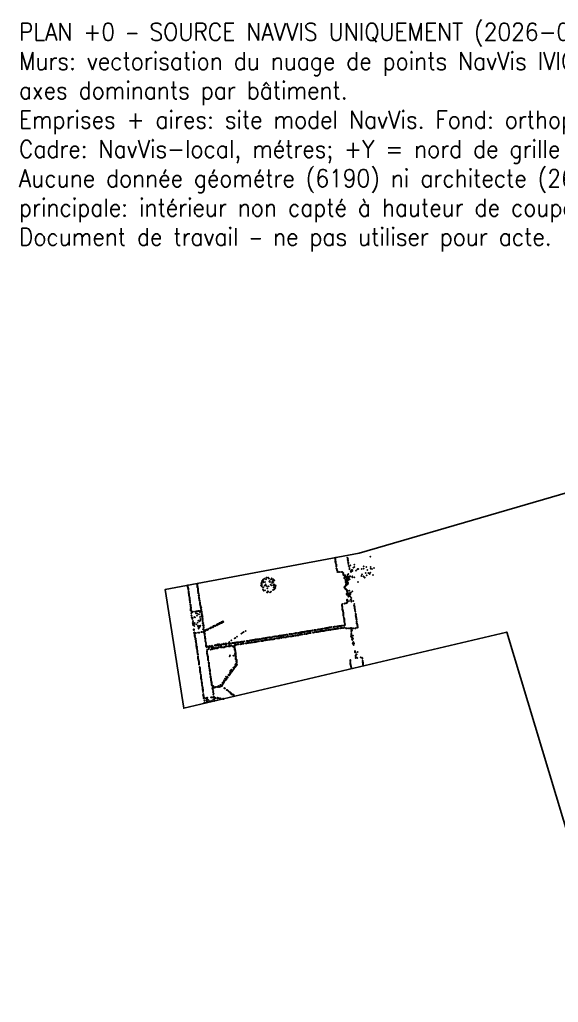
# Model space of a CAD drawing. Header units: metres. Extents: x -48 to 37.9, y -50 to 30.1.
# Drawn here: x -47.97 to -26.51, y -9.01 to 30.13 of the extents above; entities that cross this region are included whole.
import ezdxf

# ---------------------------------------------------------------- set-up
doc = ezdxf.new("R2010")
doc.units = ezdxf.units.M
for name, color, linetype in [('NAVVIS-EMPRISE', 5, 'Continuous'), ('NAVVIS-NUAGE-0', 8, 'Continuous'), ('NOTES', 7, 'Continuous')]:
    doc.layers.add(name, color=color, linetype=linetype)
doc.styles.add('textstyle3', font='')
doc.styles.get('textstyle3').set_extended_font_data('Standard')

msp = doc.modelspace()

# ---------------------------------------------------------------- linework, layer by layer
at = {"layer": 'NAVVIS-EMPRISE'}
msp.add_lwpolyline([(-23.32, 12.128), (-9.68, -34.305), (-8.338, -34.138), (-7.179, -38.18), (-8.041, -38.477), (-7.087, -41.452), (-29.618, -48.129), (-31.758, -40.995), (-15.945, -36.15), (-28.567, 5.738), (-41.437, 2.706), (-42.18, 7.432), (-34.452, 8.888), (-23.32, 12.128)], close=True, dxfattribs=at)
at = {"layer": 'NAVVIS-NUAGE-0'}
for p in [(-35.404, 8.707), (-35.404, 8.687), (-35.404, 8.687), (-35.404, 8.667), (-35.404, 8.647), (-35.394, 8.667), (-35.394, 8.627), (-34.914, 8.707), (-34.904, 8.687), (-34.904, 8.657), (-34.904, 8.657), (-34.904, 8.617), (-34.894, 8.657), (-34.004, 8.747), (-35.394, 8.597), (-35.394, 8.597), (-35.394, 8.597), (-35.394, 8.557), (-35.394, 8.547), (-35.394, 8.527), (-35.384, 8.557), (-35.384, 8.527), (-35.384, 8.517), (-35.384, 8.517), (-35.384, 8.497), (-35.374, 8.457), (-35.374, 8.457), (-35.374, 8.447), (-35.364, 8.437), (-35.364, 8.437), (-35.364, 8.407), (-35.364, 8.407), (-35.364, 8.397), (-35.364, 8.377), (-35.364, 8.377), (-35.364, 8.347), (-35.364, 8.347), (-35.354, 8.277), (-35.344, 8.257), (-35.334, 8.247), (-34.894, 8.597), (-34.894, 8.587), (-34.894, 8.527), (-34.894, 8.527), (-34.884, 8.517), (-34.884, 8.507), (-34.884, 8.497), (-34.874, 8.457), (-34.864, 8.377), (-34.844, 8.327), (-34.844, 8.247), (-34.824, 8.257), (-34.794, 8.397), (-34.684, 8.307), (-34.644, 8.427), (-34.644, 8.337), (-34.524, 8.237), (-34.504, 8.247), (-34.484, 8.257), (-34.354, 8.257), (-34.344, 8.247), (-34.264, 8.357), (-34.264, 8.267), (-34.164, 8.327), (-33.994, 8.337), (-33.994, 8.267), (-33.934, 8.247), (-33.864, 8.297), (-38.224, 7.867), (-38.164, 7.847), (-38.144, 7.907), (-38.144, 7.897), (-38.124, 7.907), (-38.064, 7.907), (-38.034, 7.867), (-37.954, 7.837), (-37.934, 7.877), (-37.914, 7.857), (-37.864, 7.837), (-35.334, 8.207), (-35.334, 8.197), (-35.334, 8.197), (-35.324, 8.187), (-35.324, 8.137), (-35.314, 8.127), (-35.264, 8.127), (-35.234, 8.127), (-35.174, 8.127), (-35.174, 8.127), (-35.134, 8.127), (-35.124, 8.127), (-35.094, 8.107), (-35.094, 8.097), (-35.084, 8.097), (-35.084, 8.097), (-35.084, 8.087), (-35.084, 8.027), (-35.074, 8.057), (-35.074, 8.017), (-35.054, 7.997), (-35.044, 7.997), (-35.044, 7.907), (-35.044, 7.887), (-35.034, 7.997), (-35.024, 7.957), (-35.014, 7.997), (-35.004, 7.997), (-35.004, 7.967), (-34.994, 7.967), (-34.984, 7.927), (-34.974, 7.847), (-34.964, 7.937), (-34.934, 7.887), (-34.924, 7.927), (-34.914, 7.957), (-34.914, 7.887), (-34.904, 8.027), (-34.904, 8.007), (-34.904, 7.927), (-34.904, 7.917), (-34.904, 7.857), (-34.894, 8.027), (-34.894, 7.937), (-34.884, 8.047), (-34.884, 7.907), (-34.864, 7.887), (-34.854, 7.907), (-34.834, 7.957), (-34.824, 7.837), (-34.804, 7.957), (-34.784, 8.177), (-34.774, 8.127), (-34.744, 8.217), (-34.724, 7.957), (-34.724, 7.927), (-34.714, 8.217), (-34.714, 8.167), (-34.644, 7.927), (-34.574, 8.187), (-34.364, 7.977), (-34.334, 8.037), (-34.284, 7.957), (-34.254, 7.937), (-34.234, 7.927), (-34.234, 7.907), (-34.194, 8.097), (-34.144, 7.997), (-34.124, 8.207), (-34.084, 8.097), (-34.024, 8.057), (-34.004, 8.107), (-33.894, 8.007), (-41.284, 7.597), (-41.274, 7.597), (-41.274, 7.597), (-41.274, 7.577), (-41.274, 7.577), (-41.274, 7.567), (-41.274, 7.567), (-41.274, 7.537), (-41.264, 7.527), (-41.264, 7.527), (-41.264, 7.517), (-41.264, 7.507), (-41.264, 7.497), (-41.264, 7.487), (-41.254, 7.477), (-41.254, 7.467), (-41.254, 7.457), (-41.254, 7.437), (-40.904, 7.637), (-40.894, 7.637), (-40.894, 7.617), (-40.894, 7.607), (-40.894, 7.607), (-40.894, 7.597), (-40.894, 7.577), (-40.894, 7.567), (-40.894, 7.547), (-40.894, 7.547), (-40.894, 7.527), (-40.884, 7.557), (-40.884, 7.507), (-40.874, 7.497), (-40.874, 7.497), (-40.874, 7.487), (-40.874, 7.477), (-40.874, 7.437), (-40.864, 7.457), (-38.354, 7.597), (-38.344, 7.667), (-38.334, 7.727), (-38.334, 7.707), (-38.334, 7.567), (-38.324, 7.737), (-38.324, 7.657), (-38.324, 7.577), (-38.314, 7.777), (-38.294, 7.787), (-38.284, 7.827), (-38.284, 7.507), (-38.274, 7.817), (-38.274, 7.817), (-38.274, 7.757), (-38.264, 7.817), (-38.264, 7.517), (-38.254, 7.727), (-38.214, 7.587), (-38.204, 7.737), (-38.174, 7.637), (-38.174, 7.607), (-38.124, 7.567), (-38.124, 7.557), (-38.104, 7.477), (-38.054, 7.567), (-38.024, 7.747), (-38.014, 7.777), (-38.004, 7.737), (-37.974, 7.627), (-37.944, 7.597), (-37.924, 7.697), (-37.904, 7.767), (-37.904, 7.717), (-37.874, 7.807), (-37.864, 7.737), (-37.864, 7.597), (-37.854, 7.637), (-37.854, 7.517), (-37.844, 7.637), (-37.834, 7.807), (-37.834, 7.507), (-37.834, 7.437), (-37.824, 7.617), (-37.824, 7.527), (-37.814, 7.597), (-37.804, 7.517), (-37.794, 7.497), (-37.784, 7.577), (-37.784, 7.547), (-37.774, 7.597), (-35.044, 7.537), (-35.044, 7.527), (-35.024, 7.497), (-35.014, 7.557), (-35.004, 7.817), (-35.004, 7.577), (-35.004, 7.567), (-35.004, 7.477), (-35.004, 7.467), (-34.994, 7.457), (-34.984, 7.747), (-34.984, 7.707), (-34.984, 7.597), (-34.984, 7.597), (-34.974, 7.777), (-34.974, 7.647), (-34.974, 7.637), (-34.974, 7.587), (-34.964, 7.727), (-34.964, 7.717), (-34.964, 7.667), (-34.964, 7.607), (-34.964, 7.437), (-34.954, 7.707), (-34.944, 7.727), (-34.934, 7.787), (-34.934, 7.767), (-34.934, 7.727), (-34.904, 7.637), (-34.894, 7.717), (-34.894, 7.687), (-34.884, 7.817), (-34.494, 7.737), (-41.254, 7.417), (-41.244, 7.357), (-41.244, 7.357), (-41.244, 7.337), (-41.234, 7.307), (-41.234, 7.277), (-41.224, 7.267), (-41.224, 7.237), (-41.224, 7.237), (-41.224, 7.227), (-41.224, 7.207), (-41.224, 7.197), (-41.224, 7.197), (-41.224, 7.187), (-41.224, 7.187), (-41.214, 7.157), (-41.214, 7.157), (-41.214, 7.137), (-41.204, 7.107), (-41.204, 7.097), (-41.204, 7.077), (-41.204, 7.077), (-41.204, 7.057), (-41.194, 7.057), (-40.864, 7.427), (-40.864, 7.427), (-40.864, 7.417), (-40.864, 7.407), (-40.864, 7.407), (-40.864, 7.397), (-40.864, 7.387), (-40.864, 7.387), (-40.864, 7.377), (-40.864, 7.357), (-40.864, 7.297), (-40.854, 7.337), (-40.854, 7.327), (-40.854, 7.317), (-40.854, 7.277), (-40.844, 7.267), (-40.844, 7.207), (-40.844, 7.187), (-40.834, 7.217), (-40.834, 7.187), (-40.824, 7.137), (-40.824, 7.137), (-40.824, 7.127), (-40.824, 7.127), (-40.824, 7.127), (-40.824, 7.127), (-40.824, 7.117), (-40.824, 7.107), (-40.824, 7.087), (-40.814, 7.067), (-38.274, 7.427), (-38.254, 7.387), (-38.194, 7.397), (-38.124, 7.327), (-38.094, 7.367), (-38.094, 7.317), (-38.084, 7.357), (-38.084, 7.347), (-37.994, 7.327), (-37.974, 7.337), (-37.964, 7.347), (-37.884, 7.417), (-37.864, 7.427), (-37.854, 7.427), (-34.944, 7.427), (-34.944, 7.417), (-34.944, 7.407), (-34.944, 7.277), (-34.944, 7.227), (-34.934, 7.377), (-34.934, 7.367), (-34.934, 7.367), (-34.934, 7.357), (-34.914, 7.397), (-34.904, 7.387), (-34.904, 7.337), (-34.894, 7.277), (-34.894, 7.257), (-34.894, 7.197), (-34.884, 7.217), (-34.884, 7.157), (-34.874, 7.267), (-34.874, 7.217), (-34.844, 7.207), (-34.834, 7.387), (-34.834, 7.287), (-34.834, 7.207), (-34.834, 7.207), (-34.824, 7.277), (-34.824, 7.207), (-34.814, 7.277), (-34.814, 7.247), (-34.804, 7.307), (-34.804, 7.237), (-34.804, 7.157), (-34.774, 7.307), (-34.764, 7.097), (-34.714, 7.357), (-41.204, 7.027), (-41.204, 7.027), (-41.194, 7.037), (-41.194, 7.027), (-41.194, 7.027), (-41.194, 7.027), (-41.194, 7.017), (-41.194, 7.007), (-41.184, 6.987), (-41.184, 6.977), (-41.184, 6.937), (-41.184, 6.907), (-41.174, 6.847), (-41.174, 6.837), (-41.164, 6.827), (-41.164, 6.807), (-41.164, 6.767), (-41.164, 6.657), (-41.154, 6.777), (-41.154, 6.757), (-41.154, 6.747), (-41.154, 6.747), (-41.154, 6.737), (-41.154, 6.737), (-41.154, 6.667), (-41.144, 6.727), (-41.144, 6.717), (-41.144, 6.707), (-41.144, 6.687), (-41.144, 6.687), (-41.144, 6.687), (-40.814, 7.027), (-40.814, 7.007), (-40.814, 7.007), (-40.804, 7.007), (-40.804, 6.997), (-40.804, 6.977), (-40.794, 6.927), (-40.794, 6.927), (-40.794, 6.927), (-40.794, 6.927), (-40.794, 6.917), (-40.794, 6.897), (-40.784, 6.877), (-40.784, 6.867), (-40.784, 6.847), (-40.774, 6.817), (-40.774, 6.807), (-40.774, 6.777), (-40.774, 6.777), (-40.764, 6.777), (-40.764, 6.767), (-40.764, 6.707), (-40.744, 6.737), (-40.744, 6.727), (-40.744, 6.667), (-40.744, 6.667), (-40.734, 6.727), (-35.134, 6.837), (-35.134, 6.837), (-35.134, 6.837), (-35.134, 6.817), (-35.134, 6.807), (-35.134, 6.807), (-35.134, 6.797), (-35.134, 6.797), (-35.134, 6.777), (-35.124, 6.757), (-35.124, 6.757), (-35.124, 6.757), (-35.124, 6.747), (-35.124, 6.727), (-35.114, 6.857), (-35.114, 6.737), (-35.114, 6.667), (-35.114, 6.667), (-35.114, 6.657), (-35.114, 6.657), (-35.044, 6.877), (-35.034, 6.877), (-35.014, 6.887), (-35.014, 6.887), (-34.974, 6.887), (-34.954, 6.897), (-34.944, 6.897), (-34.934, 7.037), (-34.934, 7.027), (-34.934, 7.017), (-34.934, 7.007), (-34.934, 7.007), (-34.934, 6.997), (-34.934, 6.997), (-34.934, 6.987), (-34.924, 7.027), (-34.924, 7.027), (-34.924, 6.957), (-34.924, 6.947), (-34.924, 6.917), (-34.854, 6.977), (-34.784, 7.027), (-34.764, 6.977), (-34.764, 6.967), (-34.764, 6.957), (-34.754, 7.017), (-34.754, 6.967), (-34.684, 6.977), (-34.654, 6.807), (-34.644, 6.857), (-34.644, 6.797), (-34.644, 6.747), (-34.634, 6.757), (-34.634, 6.747), (-34.634, 6.707), (-34.624, 6.707), (-34.624, 6.707), (-34.624, 6.697), (-34.624, 6.667), (-34.624, 6.667), (-41.164, 6.647), (-41.154, 6.637), (-41.154, 6.627), (-41.154, 6.617), (-41.154, 6.617), (-41.154, 6.587), (-41.144, 6.637), (-41.144, 6.627), (-41.144, 6.597), (-41.134, 6.587), (-41.134, 6.577), (-41.134, 6.487), (-41.134, 6.407), (-41.124, 6.527), (-41.114, 6.377), (-41.114, 6.317), (-41.084, 6.537), (-41.084, 6.307), (-41.064, 6.547), (-41.014, 6.347), (-40.994, 6.557), (-40.994, 6.547), (-40.984, 6.327), (-40.974, 6.557), (-40.954, 6.487), (-40.934, 6.567), (-40.934, 6.557), (-40.914, 6.567), (-40.914, 6.397), (-40.894, 6.467), (-40.874, 6.577), (-40.854, 6.577), (-40.834, 6.577), (-40.834, 6.577), (-40.824, 6.447), (-40.794, 6.337), (-40.784, 6.527), (-40.774, 6.587), (-40.744, 6.577), (-40.734, 6.627), (-40.734, 6.617), (-40.724, 6.567), (-40.724, 6.567), (-40.724, 6.557), (-40.724, 6.467), (-40.724, 6.457), (-40.724, 6.457), (-40.724, 6.447), (-40.724, 6.417), (-40.724, 6.407), (-40.724, 6.367), (-40.714, 6.397), (-40.714, 6.377), (-40.714, 6.367), (-40.704, 6.497), (-40.704, 6.337), (-40.704, 6.267), (-40.694, 6.417), (-40.694, 6.387), (-40.684, 6.347), (-40.684, 6.277), (-35.114, 6.637), (-35.104, 6.627), (-35.104, 6.617), (-35.104, 6.607), (-35.104, 6.597), (-35.104, 6.597), (-35.094, 6.597), (-35.094, 6.577), (-35.094, 6.577), (-35.094, 6.567), (-35.094, 6.567), (-35.094, 6.567), (-35.094, 6.567), (-35.094, 6.547), (-35.084, 6.527), (-35.084, 6.517), (-35.084, 6.497), (-35.084, 6.477), (-35.074, 6.447), (-35.074, 6.427), (-35.074, 6.417), (-35.074, 6.407), (-35.074, 6.397), (-35.064, 6.347), (-35.064, 6.347), (-35.064, 6.337), (-35.054, 6.297), (-35.054, 6.267), (-35.044, 6.277), (-34.614, 6.627), (-34.614, 6.597), (-34.614, 6.587), (-34.604, 6.547), (-34.584, 6.467), (-34.584, 6.457), (-34.584, 6.397), (-34.584, 6.387), (-34.574, 6.427), (-34.574, 6.377), (-34.574, 6.357), (-34.574, 6.317), (-34.564, 6.317), (-34.564, 6.307), (-34.564, 6.277), (-34.564, 6.277), (-41.094, 6.257), (-41.084, 6.107), (-41.074, 6.187), (-41.074, 6.167), (-41.074, 6.067), (-41.074, 6.017), (-41.064, 6.117), (-41.064, 6.097), (-41.064, 6.087), (-41.064, 6.057), (-41.014, 6.067), (-41.014, 5.977), (-41.004, 6.097), (-40.934, 6.047), (-40.884, 6.117), (-40.874, 5.997), (-40.874, 5.957), (-40.854, 6.197), (-40.844, 5.887), (-40.844, 5.877), (-40.814, 5.987), (-40.804, 6.167), (-40.804, 5.937), (-40.794, 5.967), (-40.774, 6.257), (-40.774, 6.207), (-40.774, 5.997), (-40.694, 6.257), (-40.684, 6.257), (-40.684, 6.217), (-40.684, 6.207), (-40.684, 6.167), (-40.684, 6.107), (-40.684, 6.087), (-40.674, 6.097), (-40.674, 6.087), (-40.674, 6.067), (-40.664, 5.997), (-40.654, 6.097), (-40.654, 5.987), (-40.644, 6.017), (-40.644, 5.997), (-40.644, 5.977), (-40.644, 5.927), (-40.644, 5.907), (-40.644, 5.907), (-40.644, 5.897), (-40.414, 5.887), (-40.364, 5.887), (-40.344, 5.927), (-40.304, 5.927), (-40.274, 5.927), (-40.274, 5.927), (-40.254, 5.977), (-40.254, 5.967), (-40.254, 5.967), (-40.254, 5.957), (-40.254, 5.937), (-40.234, 5.977), (-40.204, 5.997), (-40.194, 5.977), (-40.184, 5.977), (-40.144, 6.017), (-40.114, 6.047), (-40.114, 6.007), (-40.104, 6.027), (-40.094, 6.057), (-40.064, 6.067), (-40.054, 6.067), (-40.054, 6.067), (-40.044, 6.047), (-40.034, 6.067), (-40.034, 6.057), (-40.024, 6.097), (-40.024, 6.067), (-40.024, 6.057), (-40.004, 6.097), (-39.994, 6.097), (-39.964, 6.117), (-39.964, 6.087), (-39.954, 6.127), (-39.934, 6.137), (-39.924, 6.107), (-39.904, 6.147), (-39.904, 6.117), (-39.894, 6.157), (-39.894, 6.157), (-39.884, 6.157), (-39.874, 6.167), (-39.864, 6.147), (-39.864, 6.137), (-35.904, 5.877), (-35.884, 5.877), (-35.884, 5.877), (-35.824, 5.887), (-35.824, 5.887), (-35.814, 5.887), (-35.804, 5.887), (-35.774, 5.897), (-35.774, 5.887), (-35.774, 5.887), (-35.764, 5.897), (-35.754, 5.897), (-35.744, 5.897), (-35.724, 5.907), (-35.704, 5.907), (-35.694, 5.907), (-35.684, 5.917), (-35.674, 5.907), (-35.664, 5.917), (-35.654, 5.917), (-35.654, 5.917), (-35.654, 5.917), (-35.634, 5.927), (-35.634, 5.917), (-35.624, 5.927), (-35.614, 5.927), (-35.594, 5.927), (-35.564, 5.927), (-35.554, 5.937), (-35.474, 5.947), (-35.464, 5.947), (-35.454, 5.947), (-35.444, 5.957), (-35.414, 5.957), (-35.414, 5.957), (-35.394, 5.957), (-35.364, 5.957), (-35.354, 5.957), (-35.334, 5.877), (-35.324, 5.967), (-35.324, 5.877), (-35.314, 5.967), (-35.314, 5.957), (-35.304, 5.967), (-35.294, 5.887), (-35.294, 5.877), (-35.284, 5.967), (-35.254, 5.977), (-35.254, 5.887), (-35.254, 5.887), (-35.244, 5.977), (-35.234, 5.987), (-35.234, 5.977), (-35.224, 5.987), (-35.224, 5.977), (-35.214, 5.987), (-35.214, 5.977), (-35.184, 5.987), (-35.184, 5.987), (-35.184, 5.897), (-35.184, 5.887), (-35.184, 5.887), (-35.174, 5.987), (-35.164, 5.897), (-35.154, 5.987), (-35.144, 5.997), (-35.144, 5.897), (-35.134, 5.997), (-35.114, 5.997), (-35.104, 5.897), (-35.094, 5.907), (-35.084, 5.907), (-35.074, 5.907), (-35.064, 5.997), (-35.054, 6.007), (-35.054, 5.997), (-35.044, 6.257), (-35.044, 6.247), (-35.044, 6.247), (-35.044, 6.237), (-35.044, 6.227), (-35.044, 6.227), (-35.044, 6.227), (-35.044, 6.197), (-35.044, 6.007), (-35.044, 6.007), (-35.044, 5.997), (-35.034, 6.177), (-35.034, 6.167), (-35.034, 6.167), (-35.034, 6.147), (-35.034, 6.137), (-35.034, 6.137), (-35.034, 6.137), (-35.024, 6.107), (-35.024, 6.097), (-35.024, 5.917), (-35.014, 6.067), (-35.014, 6.067), (-35.014, 6.067), (-35.014, 6.057), (-35.014, 6.027), (-34.974, 5.887), (-34.974, 5.887), (-34.974, 5.887), (-34.944, 5.887), (-34.934, 5.887), (-34.874, 5.887), (-34.824, 5.887), (-34.794, 5.897), (-34.784, 5.887), (-34.774, 5.887), (-34.774, 5.887), (-34.764, 5.887), (-34.754, 5.897), (-34.704, 5.887), (-34.684, 5.887), (-34.684, 5.887), (-34.614, 5.887), (-34.584, 5.887), (-34.574, 5.897), (-34.564, 6.247), (-34.554, 6.247), (-34.544, 6.187), (-34.544, 6.167), (-34.544, 6.147), (-34.544, 6.147), (-34.544, 6.137), (-34.544, 6.107), (-34.544, 6.077), (-34.534, 6.087), (-34.534, 6.067), (-34.534, 6.067), (-34.524, 6.027), (-34.524, 5.987), (-34.524, 5.987), (-34.514, 6.027), (-34.514, 5.957), (-34.504, 5.947), (-34.504, 5.917), (-41.044, 5.847), (-41.044, 5.817), (-41.034, 5.717), (-41.024, 5.847), (-41.024, 5.827), (-41.024, 5.697), (-41.014, 5.727), (-41.004, 5.667), (-41.004, 5.657), (-41.004, 5.637), (-41.004, 5.627), (-41.004, 5.617), (-41.004, 5.617), (-41.004, 5.597), (-41.004, 5.567), (-40.994, 5.697), (-40.994, 5.597), (-40.994, 5.567), (-40.984, 5.527), (-40.974, 5.507), (-40.974, 5.507), (-40.974, 5.487), (-40.964, 5.707), (-40.964, 5.487), (-40.954, 5.707), (-40.864, 5.717), (-40.824, 5.717), (-40.814, 5.717), (-40.734, 5.737), (-40.724, 5.737), (-40.724, 5.737), (-40.674, 5.847), (-40.674, 5.747), (-40.634, 5.747), (-40.624, 5.827), (-40.624, 5.787), (-40.624, 5.787), (-40.624, 5.747), (-40.614, 5.807), (-40.614, 5.797), (-40.614, 5.787), (-40.614, 5.767), (-40.614, 5.697), (-40.614, 5.677), (-40.614, 5.667), (-40.604, 5.787), (-40.604, 5.787), (-40.604, 5.697), (-40.604, 5.667), (-40.604, 5.667), (-40.604, 5.597), (-40.604, 5.597), (-40.594, 5.797), (-40.594, 5.667), (-40.594, 5.567), (-40.594, 5.547), (-40.594, 5.547), (-40.594, 5.527), (-40.584, 5.657), (-40.584, 5.547), (-40.584, 5.517), (-40.584, 5.507), (-40.584, 5.497), (-40.574, 5.817), (-40.574, 5.807), (-40.574, 5.777), (-40.574, 5.777), (-40.574, 5.497), (-40.574, 5.487), (-40.524, 5.837), (-40.524, 5.837), (-40.514, 5.837), (-40.504, 5.847), (-40.504, 5.817), (-40.494, 5.817), (-40.464, 5.847), (-40.464, 5.837), (-39.404, 5.497), (-39.384, 5.507), (-39.314, 5.557), (-39.144, 5.677), (-39.084, 5.717), (-39.054, 5.737), (-39.044, 5.747), (-38.974, 5.777), (-38.274, 5.497), (-38.264, 5.487), (-38.264, 5.487), (-38.234, 5.497), (-38.234, 5.497), (-38.224, 5.497), (-38.204, 5.497), (-38.194, 5.497), (-38.194, 5.497), (-38.184, 5.507), (-38.184, 5.497), (-38.184, 5.497), (-38.174, 5.497), (-38.154, 5.507), (-38.144, 5.507), (-38.134, 5.507), (-38.114, 5.517), (-38.114, 5.517), (-38.094, 5.517), (-38.084, 5.517), (-38.084, 5.517), (-38.074, 5.517), (-38.074, 5.517), (-38.034, 5.527), (-38.034, 5.527), (-38.024, 5.527), (-38.014, 5.527), (-38.014, 5.527), (-38.014, 5.527), (-38.004, 5.527), (-37.994, 5.527), (-37.964, 5.537), (-37.944, 5.537), (-37.894, 5.547), (-37.884, 5.557), (-37.864, 5.557), (-37.834, 5.557), (-37.804, 5.567), (-37.804, 5.567), (-37.784, 5.567), (-37.754, 5.487), (-37.734, 5.577), (-37.734, 5.567), (-37.724, 5.577), (-37.724, 5.577), (-37.724, 5.577), (-37.714, 5.497), (-37.704, 5.497), (-37.704, 5.497), (-37.694, 5.497), (-37.694, 5.497), (-37.684, 5.497), (-37.674, 5.587), (-37.664, 5.587), (-37.664, 5.577), (-37.664, 5.497), (-37.644, 5.497), (-37.634, 5.597), (-37.634, 5.587), (-37.634, 5.497), (-37.624, 5.597), (-37.624, 5.507), (-37.614, 5.597), (-37.594, 5.597), (-37.584, 5.597), (-37.584, 5.517), (-37.574, 5.597), (-37.574, 5.597), (-37.574, 5.517), (-37.564, 5.517), (-37.554, 5.597), (-37.554, 5.507), (-37.544, 5.597), (-37.544, 5.597), (-37.544, 5.597), (-37.534, 5.527), (-37.534, 5.517), (-37.524, 5.607), (-37.524, 5.607), (-37.524, 5.527), (-37.494, 5.527), (-37.484, 5.607), (-37.484, 5.527), (-37.474, 5.617), (-37.474, 5.617), (-37.474, 5.527), (-37.474, 5.527), (-37.454, 5.527), (-37.454, 5.527), (-37.444, 5.627), (-37.444, 5.617), (-37.444, 5.527), (-37.434, 5.527), (-37.424, 5.627), (-37.394, 5.537), (-37.394, 5.537), (-37.394, 5.537), (-37.384, 5.627), (-37.364, 5.537), (-37.344, 5.637), (-37.344, 5.547), (-37.324, 5.637), (-37.324, 5.637), (-37.314, 5.637), (-37.314, 5.557), (-37.284, 5.567), (-37.284, 5.557), (-37.274, 5.567), (-37.274, 5.557), (-37.264, 5.567), (-37.264, 5.567), (-37.254, 5.567), (-37.254, 5.567), (-37.244, 5.567), (-37.234, 5.567), (-37.224, 5.657), (-37.224, 5.567), (-37.214, 5.657), (-37.194, 5.657), (-37.194, 5.657), (-37.184, 5.567), (-37.174, 5.567), (-37.164, 5.567), (-37.164, 5.567), (-37.154, 5.667), (-37.144, 5.667), (-37.144, 5.667), (-37.144, 5.577), (-37.124, 5.667), (-37.124, 5.577), (-37.114, 5.667), (-37.114, 5.667), (-37.114, 5.587), (-37.104, 5.667), (-37.104, 5.667), (-37.094, 5.587), (-37.074, 5.587), (-37.064, 5.677), (-37.064, 5.587), (-37.044, 5.677), (-37.004, 5.687), (-37.004, 5.687), (-37.004, 5.597), (-36.994, 5.687), (-36.984, 5.697), (-36.984, 5.607), (-36.974, 5.597), (-36.974, 5.597), (-36.944, 5.707), (-36.944, 5.617), (-36.944, 5.607), (-36.934, 5.697), (-36.914, 5.617), (-36.904, 5.627), (-36.894, 5.617), (-36.884, 5.707), (-36.884, 5.627), (-36.884, 5.617), (-36.884, 5.617), (-36.864, 5.707), (-36.864, 5.707), (-36.854, 5.707), (-36.854, 5.617), (-36.844, 5.707), (-36.834, 5.717), (-36.814, 5.637), (-36.794, 5.727), (-36.794, 5.717), (-36.794, 5.717), (-36.794, 5.637), (-36.794, 5.637), (-36.784, 5.727), (-36.784, 5.727), (-36.774, 5.727), (-36.774, 5.727), (-36.774, 5.727), (-36.764, 5.727), (-36.764, 5.647), (-36.764, 5.637), (-36.744, 5.737), (-36.744, 5.727), (-36.734, 5.737), (-36.734, 5.727), (-36.734, 5.647), (-36.734, 5.647), (-36.724, 5.737), (-36.724, 5.737), (-36.724, 5.737), (-36.724, 5.647), (-36.724, 5.647), (-36.704, 5.747), (-36.704, 5.737), (-36.694, 5.737), (-36.694, 5.647), (-36.674, 5.747), (-36.674, 5.747), (-36.674, 5.747), (-36.664, 5.747), (-36.664, 5.747), (-36.664, 5.747), (-36.654, 5.747), (-36.654, 5.747), (-36.644, 5.747), (-36.634, 5.657), (-36.624, 5.747), (-36.624, 5.667), (-36.614, 5.757), (-36.614, 5.667), (-36.614, 5.667), (-36.604, 5.667), (-36.574, 5.757), (-36.574, 5.757), (-36.564, 5.767), (-36.554, 5.667), (-36.544, 5.757), (-36.544, 5.757), (-36.544, 5.757), (-36.544, 5.667), (-36.544, 5.667), (-36.534, 5.767), (-36.524, 5.767), (-36.524, 5.767), (-36.524, 5.677), (-36.524, 5.677), (-36.514, 5.677), (-36.504, 5.687), (-36.494, 5.777), (-36.494, 5.767), (-36.464, 5.697), (-36.464, 5.687), (-36.454, 5.777), (-36.454, 5.697), (-36.434, 5.777), (-36.434, 5.697), (-36.434, 5.697), (-36.424, 5.777), (-36.424, 5.697), (-36.414, 5.697), (-36.404, 5.777), (-36.404, 5.697), (-36.394, 5.787), (-36.384, 5.707), (-36.364, 5.797), (-36.364, 5.787), (-36.354, 5.797), (-36.314, 5.797), (-36.304, 5.807), (-36.284, 5.717), (-36.274, 5.717), (-36.254, 5.727), (-36.234, 5.817), (-36.234, 5.817), (-36.234, 5.727), (-36.234, 5.727), (-36.224, 5.737), (-36.214, 5.817), (-36.204, 5.737), (-36.194, 5.817), (-36.184, 5.817), (-36.184, 5.817), (-36.164, 5.747), (-36.154, 5.747), (-36.134, 5.827), (-36.134, 5.747), (-36.124, 5.747), (-36.094, 5.837), (-36.094, 5.747), (-36.084, 5.847), (-36.074, 5.847), (-36.074, 5.757), (-36.064, 5.757), (-36.044, 5.757), (-36.024, 5.847), (-36.024, 5.847), (-36.024, 5.767), (-36.024, 5.767), (-36.004, 5.847), (-36.004, 5.767), (-35.994, 5.777), (-35.984, 5.767), (-35.974, 5.777), (-35.964, 5.857), (-35.964, 5.777), (-35.964, 5.777), (-35.954, 5.857), (-35.954, 5.857), (-35.944, 5.857), (-35.944, 5.857), (-35.944, 5.777), (-35.944, 5.777), (-35.934, 5.867), (-35.934, 5.777), (-35.934, 5.777), (-35.924, 5.867), (-35.924, 5.777), (-35.914, 5.867), (-35.914, 5.777), (-35.914, 5.777), (-35.894, 5.787), (-35.864, 5.787), (-35.854, 5.787), (-35.844, 5.797), (-35.844, 5.787), (-35.834, 5.797), (-35.834, 5.797), (-35.834, 5.797), (-35.824, 5.797), (-35.804, 5.797), (-35.794, 5.807), (-35.774, 5.807), (-35.764, 5.807), (-35.764, 5.807), (-35.734, 5.817), (-35.734, 5.807), (-35.674, 5.817), (-35.664, 5.817), (-35.654, 5.827), (-35.604, 5.837), (-35.584, 5.827), (-35.564, 5.837), (-35.534, 5.847), (-35.534, 5.847), (-35.534, 5.847), (-35.524, 5.847), (-35.514, 5.847), (-35.504, 5.847), (-35.494, 5.847), (-35.484, 5.847), (-35.474, 5.847), (-35.454, 5.857), (-35.424, 5.857), (-35.424, 5.857), (-35.424, 5.857), (-35.404, 5.857), (-35.404, 5.857), (-35.394, 5.867), (-35.394, 5.857), (-35.374, 5.867), (-35.374, 5.867), (-34.774, 5.567), (-34.774, 5.567), (-34.764, 5.847), (-34.764, 5.827), (-34.764, 5.737), (-34.764, 5.637), (-34.764, 5.617), (-34.764, 5.607), (-34.754, 5.847), (-34.754, 5.817), (-34.754, 5.817), (-34.754, 5.807), (-34.754, 5.757), (-34.754, 5.747), (-34.754, 5.677), (-34.754, 5.657), (-34.754, 5.657), (-34.754, 5.627), (-34.754, 5.627), (-34.754, 5.617), (-34.754, 5.577), (-34.744, 5.517), (-34.734, 5.867), (-34.734, 5.807), (-34.734, 5.537), (-34.734, 5.527), (-34.734, 5.507), (-34.694, 5.597), (-34.694, 5.497), (-40.974, 5.457), (-40.964, 5.467), (-40.964, 5.457), (-40.964, 5.457), (-40.964, 5.447), (-40.964, 5.447), (-40.964, 5.387), (-40.964, 5.377), (-40.954, 5.397), (-40.954, 5.357), (-40.954, 5.347), (-40.954, 5.347), (-40.944, 5.317), (-40.934, 5.277), (-40.934, 5.257), (-40.934, 5.237), (-40.934, 5.237), (-40.934, 5.227), (-40.934, 5.227), (-40.934, 5.207), (-40.934, 5.197), (-40.934, 5.157), (-40.924, 5.147), (-40.924, 5.137), (-40.924, 5.127), (-40.924, 5.117), (-40.914, 5.157), (-40.914, 5.127), (-40.574, 5.477), (-40.574, 5.447), (-40.574, 5.407), (-40.574, 5.377), (-40.574, 5.377), (-40.574, 5.367), (-40.564, 5.347), (-40.564, 5.347), (-40.554, 5.307), (-40.544, 5.267), (-40.544, 5.247), (-40.544, 5.217), (-40.544, 5.197), (-40.544, 5.187), (-40.544, 5.177), (-40.544, 5.167), (-40.524, 5.137), (-40.514, 5.157), (-40.504, 5.157), (-40.504, 5.157), (-40.504, 5.157), (-40.504, 5.147), (-40.484, 5.167), (-40.484, 5.157), (-40.474, 5.157), (-40.474, 5.157), (-40.464, 5.157), (-40.424, 5.167), (-40.424, 5.167), (-40.424, 5.107), (-40.414, 5.187), (-40.414, 5.167), (-40.404, 5.157), (-40.394, 5.167), (-40.374, 5.177), (-40.364, 5.177), (-40.364, 5.167), (-40.354, 5.177), (-40.354, 5.167), (-40.334, 5.137), (-40.324, 5.167), (-40.304, 5.197), (-40.304, 5.097), (-40.294, 5.167), (-40.244, 5.127), (-40.224, 5.097), (-40.224, 5.097), (-40.214, 5.097), (-40.204, 5.217), (-40.194, 5.097), (-40.184, 5.097), (-40.174, 5.227), (-40.164, 5.197), (-40.164, 5.107), (-40.154, 5.207), (-40.144, 5.197), (-40.134, 5.107), (-40.134, 5.097), (-40.134, 5.097), (-40.094, 5.247), (-40.094, 5.207), (-40.084, 5.227), (-40.084, 5.117), (-40.084, 5.097), (-40.074, 5.227), (-40.054, 5.237), (-40.054, 5.207), (-40.054, 5.207), (-40.054, 5.127), (-40.044, 5.247), (-40.034, 5.127), (-40.004, 5.247), (-39.984, 5.197), (-39.974, 5.157), (-39.964, 5.137), (-39.954, 5.137), (-39.954, 5.137), (-39.954, 5.137), (-39.934, 5.257), (-39.934, 5.187), (-39.924, 5.237), (-39.924, 5.137), (-39.924, 5.137), (-39.884, 5.137), (-39.874, 5.267), (-39.874, 5.137), (-39.864, 5.247), (-39.864, 5.137), (-39.854, 5.277), (-39.854, 5.267), (-39.844, 5.247), (-39.844, 5.137), (-39.824, 5.257), (-39.824, 5.147), (-39.824, 5.147), (-39.804, 5.137), (-39.794, 5.277), (-39.794, 5.147), (-39.784, 5.247), (-39.784, 5.247), (-39.764, 5.277), (-39.764, 5.277), (-39.764, 5.257), (-39.764, 5.167), (-39.754, 5.287), (-39.744, 5.167), (-39.734, 5.257), (-39.724, 5.267), (-39.724, 5.167), (-39.724, 5.167), (-39.714, 5.167), (-39.664, 5.287), (-39.664, 5.167), (-39.644, 5.277), (-39.644, 5.277), (-39.644, 5.187), (-39.624, 5.347), (-39.624, 5.307), (-39.624, 5.277), (-39.614, 5.347), (-39.614, 5.267), (-39.614, 5.237), (-39.614, 5.177), (-39.594, 5.167), (-39.574, 5.197), (-39.554, 5.287), (-39.544, 5.207), (-39.534, 5.407), (-39.504, 5.307), (-39.504, 5.307), (-39.504, 5.177), (-39.494, 5.177), (-39.474, 5.307), (-39.474, 5.177), (-39.474, 5.177), (-39.464, 5.167), (-39.444, 5.307), (-39.444, 5.147), (-39.434, 5.167), (-39.424, 5.307), (-39.424, 5.177), (-39.414, 5.177), (-39.404, 5.317), (-39.404, 5.227), (-39.404, 5.137), (-39.404, 5.137), (-39.404, 5.097), (-39.394, 5.317), (-39.394, 5.317), (-39.394, 5.237), (-39.394, 5.227), (-39.394, 5.227), (-39.384, 5.217), (-39.374, 5.317), (-39.364, 5.317), (-39.364, 5.317), (-39.364, 5.237), (-39.354, 5.237), (-39.344, 5.237), (-39.334, 5.237), (-39.324, 5.327), (-39.314, 5.327), (-39.304, 5.327), (-39.294, 5.327), (-39.294, 5.327), (-39.294, 5.327), (-39.294, 5.247), (-39.284, 5.327), (-39.284, 5.327), (-39.274, 5.337), (-39.274, 5.247), (-39.264, 5.337), (-39.264, 5.327), (-39.264, 5.247), (-39.264, 5.247), (-39.254, 5.337), (-39.254, 5.327), (-39.244, 5.337), (-39.234, 5.337), (-39.234, 5.337), (-39.224, 5.337), (-39.184, 5.347), (-39.184, 5.257), (-39.174, 5.347), (-39.164, 5.267), (-39.154, 5.267), (-39.144, 5.267), (-39.144, 5.267), (-39.134, 5.357), (-39.134, 5.267), (-39.134, 5.267), (-39.134, 5.267), (-39.134, 5.267), (-39.124, 5.357), (-39.124, 5.347), (-39.124, 5.347), (-39.114, 5.357), (-39.114, 5.347), (-39.104, 5.277), (-39.094, 5.347), (-39.094, 5.277), (-39.074, 5.357), (-39.064, 5.277), (-39.054, 5.357), (-39.044, 5.357), (-39.044, 5.357), (-39.044, 5.277), (-39.024, 5.367), (-38.974, 5.297), (-38.974, 5.287), (-38.964, 5.287), (-38.954, 5.297), (-38.944, 5.297), (-38.944, 5.297), (-38.944, 5.297), (-38.934, 5.387), (-38.934, 5.387), (-38.934, 5.297), (-38.934, 5.297), (-38.924, 5.297), (-38.914, 5.307), (-38.904, 5.387), (-38.904, 5.387), (-38.904, 5.387), (-38.904, 5.387), (-38.904, 5.307), (-38.894, 5.387), (-38.894, 5.387), (-38.894, 5.307), (-38.884, 5.387), (-38.884, 5.387), (-38.884, 5.387), (-38.884, 5.307), (-38.864, 5.387), (-38.864, 5.307), (-38.854, 5.317), (-38.824, 5.317), (-38.814, 5.397), (-38.814, 5.397), (-38.814, 5.397), (-38.814, 5.397), (-38.804, 5.317), (-38.794, 5.407), (-38.794, 5.317), (-38.794, 5.317), (-38.764, 5.317), (-38.754, 5.417), (-38.754, 5.317), (-38.744, 5.407), (-38.744, 5.327), (-38.734, 5.417), (-38.734, 5.327), (-38.724, 5.417), (-38.724, 5.417), (-38.724, 5.417), (-38.724, 5.327), (-38.724, 5.327), (-38.724, 5.327), (-38.714, 5.337), (-38.704, 5.327), (-38.694, 5.427), (-38.694, 5.337), (-38.674, 5.427), (-38.654, 5.427), (-38.654, 5.427), (-38.644, 5.427), (-38.644, 5.427), (-38.634, 5.427), (-38.634, 5.347), (-38.634, 5.337), (-38.624, 5.347), (-38.624, 5.347), (-38.614, 5.437), (-38.604, 5.437), (-38.604, 5.427), (-38.594, 5.347), (-38.584, 5.437), (-38.584, 5.347), (-38.574, 5.447), (-38.574, 5.437), (-38.574, 5.347), (-38.574, 5.347), (-38.574, 5.347), (-38.564, 5.437), (-38.564, 5.347), (-38.554, 5.447), (-38.554, 5.357), (-38.554, 5.347), (-38.544, 5.437), (-38.524, 5.357), (-38.514, 5.457), (-38.514, 5.457), (-38.514, 5.447), (-38.514, 5.447), (-38.514, 5.447), (-38.504, 5.447), (-38.484, 5.367), (-38.474, 5.457), (-38.474, 5.367), (-38.454, 5.457), (-38.444, 5.457), (-38.444, 5.367), (-38.434, 5.377), (-38.434, 5.367), (-38.424, 5.467), (-38.424, 5.457), (-38.414, 5.457), (-38.404, 5.457), (-38.364, 5.467), (-38.364, 5.387), (-38.354, 5.467), (-38.354, 5.387), (-38.354, 5.387), (-38.344, 5.387), (-38.334, 5.477), (-38.334, 5.477), (-38.324, 5.387), (-38.304, 5.477), (-38.294, 5.397), (-38.294, 5.387), (-38.264, 5.397), (-38.264, 5.397), (-38.254, 5.397), (-38.254, 5.397), (-38.254, 5.397), (-38.224, 5.407), (-38.224, 5.407), (-38.184, 5.417), (-38.144, 5.427), (-38.124, 5.427), (-38.124, 5.427), (-38.114, 5.427), (-38.084, 5.427), (-38.084, 5.427), (-38.084, 5.427), (-38.084, 5.427), (-38.024, 5.437), (-38.014, 5.437), (-38.014, 5.437), (-38.004, 5.447), (-38.004, 5.437), (-37.974, 5.447), (-37.964, 5.447), (-37.954, 5.447), (-37.954, 5.447), (-37.944, 5.457), (-37.944, 5.447), (-37.934, 5.457), (-37.914, 5.457), (-37.914, 5.457), (-37.894, 5.457), (-37.874, 5.457), (-37.844, 5.467), (-37.814, 5.467), (-37.804, 5.477), (-34.734, 5.457), (-34.724, 5.457), (-34.724, 5.427), (-34.704, 5.457), (-34.704, 5.277), (-34.704, 5.277), (-34.694, 5.317), (-34.684, 5.347), (-34.684, 5.337), (-34.684, 5.327), (-34.684, 5.247), (-34.674, 5.317), (-34.674, 5.277), (-34.674, 5.227), (-34.664, 5.267), (-34.654, 5.297), (-34.654, 5.277), (-40.924, 5.087), (-40.914, 5.087), (-40.904, 5.057), (-40.894, 5.017), (-40.894, 4.987), (-40.894, 4.987), (-40.894, 4.977), (-40.894, 4.957), (-40.894, 4.957), (-40.894, 4.957), (-40.894, 4.937), (-40.884, 4.887), (-40.884, 4.877), (-40.884, 4.857), (-40.874, 4.847), (-40.874, 4.837), (-40.864, 4.777), (-40.864, 4.767), (-40.864, 4.737), (-40.864, 4.707), (-40.864, 4.697), (-40.514, 4.967), (-40.514, 4.957), (-40.504, 5.027), (-40.504, 5.027), (-40.504, 4.957), (-40.504, 4.927), (-40.504, 4.927), (-40.504, 4.927), (-40.504, 4.897), (-40.504, 4.887), (-40.504, 4.877), (-40.494, 4.867), (-40.494, 4.847), (-40.494, 4.837), (-40.494, 4.827), (-40.484, 5.037), (-40.484, 4.807), (-40.484, 4.797), (-40.484, 4.787), (-40.484, 4.777), (-40.474, 4.777), (-40.474, 4.767), (-40.474, 4.767), (-40.474, 4.747), (-40.474, 4.727), (-40.464, 5.047), (-40.464, 4.707), (-40.464, 4.697), (-40.444, 5.067), (-40.444, 5.067), (-40.364, 5.037), (-40.334, 5.067), (-40.324, 5.077), (-40.314, 5.087), (-40.304, 5.057), (-40.294, 5.087), (-40.274, 5.067), (-40.264, 5.077), (-40.204, 5.077), (-40.134, 5.087), (-39.604, 4.777), (-39.594, 4.817), (-39.464, 4.807), (-39.414, 5.047), (-39.404, 5.077), (-39.404, 5.027), (-39.394, 5.067), (-39.394, 5.057), (-39.394, 5.027), (-39.394, 5.027), (-39.394, 5.007), (-39.394, 4.877), (-39.394, 4.857), (-39.394, 4.847), (-39.384, 4.997), (-39.384, 4.977), (-39.384, 4.977), (-39.384, 4.957), (-39.384, 4.957), (-39.384, 4.947), (-39.384, 4.927), (-39.384, 4.927), (-39.384, 4.887), (-39.384, 4.867), (-39.384, 4.867), (-39.384, 4.847), (-39.384, 4.837), (-39.384, 4.827), (-39.384, 4.827), (-39.384, 4.827), (-39.384, 4.807), (-39.384, 4.767), (-39.374, 4.917), (-39.374, 4.917), (-39.374, 4.887), (-39.374, 4.887), (-39.374, 4.697), (-39.364, 4.897), (-39.364, 4.887), (-39.364, 4.877), (-39.364, 4.857), (-39.364, 4.847), (-39.364, 4.847), (-39.364, 4.837), (-39.364, 4.817), (-39.364, 4.817), (-39.364, 4.807), (-39.364, 4.807), (-39.364, 4.807), (-39.364, 4.797), (-39.364, 4.787), (-39.364, 4.777), (-39.364, 4.737), (-39.354, 4.777), (-39.354, 4.707), (-34.614, 4.987), (-34.614, 4.957), (-34.614, 4.947), (-34.614, 4.937), (-34.594, 4.807), (-34.594, 4.757), (-34.594, 4.747), (-34.594, 4.707), (-34.594, 4.707), (-34.584, 4.927), (-34.584, 4.817), (-34.584, 4.817), (-34.564, 4.847), (-34.564, 4.727), (-34.554, 4.857), (-34.534, 4.717), (-34.524, 4.707), (-34.504, 4.947), (-34.394, 4.737), (-34.334, 4.717), (-34.324, 4.707), (-34.324, 4.707), (-40.864, 4.677), (-40.854, 4.667), (-40.854, 4.647), (-40.854, 4.637), (-40.854, 4.637), (-40.854, 4.627), (-40.844, 4.617), (-40.844, 4.597), (-40.844, 4.597), (-40.844, 4.587), (-40.834, 4.557), (-40.834, 4.557), (-40.834, 4.547), (-40.834, 4.537), (-40.824, 4.507), (-40.824, 4.497), (-40.824, 4.467), (-40.824, 4.447), (-40.824, 4.437), (-40.804, 4.347), (-40.804, 4.337), (-40.804, 4.337), (-40.804, 4.327), (-40.804, 4.317), (-40.794, 4.327), (-40.794, 4.307), (-40.464, 4.687), (-40.464, 4.687), (-40.464, 4.667), (-40.464, 4.667), (-40.464, 4.657), (-40.464, 4.657), (-40.464, 4.637), (-40.464, 4.637), (-40.464, 4.627), (-40.454, 4.597), (-40.454, 4.597), (-40.454, 4.597), (-40.454, 4.597), (-40.444, 4.537), (-40.444, 4.527), (-40.444, 4.527), (-40.444, 4.507), (-40.434, 4.517), (-40.434, 4.507), (-40.434, 4.507), (-40.434, 4.497), (-40.434, 4.487), (-40.434, 4.457), (-40.434, 4.457), (-40.434, 4.457), (-40.434, 4.387), (-40.424, 4.417), (-40.424, 4.407), (-40.424, 4.377), (-40.424, 4.367), (-40.424, 4.367), (-40.414, 4.347), (-40.414, 4.307), (-39.464, 4.317), (-39.454, 4.307), (-39.424, 4.347), (-39.424, 4.307), (-39.414, 4.337), (-39.414, 4.327), (-39.404, 4.317), (-39.394, 4.337), (-39.384, 4.447), (-39.384, 4.447), (-39.384, 4.427), (-39.384, 4.427), (-39.384, 4.387), (-39.384, 4.357), (-39.384, 4.347), (-39.374, 4.467), (-39.374, 4.367), (-39.364, 4.667), (-39.364, 4.667), (-39.364, 4.667), (-39.364, 4.657), (-39.364, 4.457), (-39.364, 4.377), (-39.354, 4.387), (-39.344, 4.587), (-39.344, 4.577), (-39.344, 4.557), (-39.344, 4.557), (-39.344, 4.557), (-39.344, 4.407), (-39.344, 4.407), (-39.334, 4.637), (-39.334, 4.617), (-39.334, 4.607), (-39.334, 4.517), (-39.324, 4.577), (-39.324, 4.557), (-39.324, 4.547), (-39.324, 4.537), (-39.324, 4.517), (-39.324, 4.517), (-39.324, 4.517), (-39.324, 4.507), (-39.324, 4.457), (-39.324, 4.417), (-39.314, 4.437), (-34.804, 4.607), (-34.804, 4.567), (-34.794, 4.627), (-34.794, 4.517), (-34.794, 4.497), (-34.794, 4.487), (-34.794, 4.477), (-34.794, 4.447), (-34.794, 4.447), (-34.794, 4.437), (-34.784, 4.437), (-34.784, 4.427), (-34.784, 4.417), (-34.774, 4.387), (-34.774, 4.367), (-34.774, 4.367), (-34.764, 4.327), (-34.324, 4.687), (-34.324, 4.677), (-34.314, 4.607), (-34.314, 4.607), (-34.314, 4.577), (-34.304, 4.587), (-34.304, 4.587), (-34.304, 4.577), (-34.304, 4.517), (-34.294, 4.537), (-34.294, 4.537), (-34.294, 4.507), (-34.294, 4.507), (-34.294, 4.497), (-34.294, 4.487), (-34.294, 4.477), (-34.294, 4.457), (-34.294, 4.457), (-34.294, 4.447), (-34.294, 4.427), (-40.794, 4.277), (-40.794, 4.277), (-40.794, 4.277), (-40.794, 4.267), (-40.794, 4.267), (-40.794, 4.257), (-40.794, 4.247), (-40.794, 4.247), (-40.794, 4.227), (-40.784, 4.207), (-40.784, 4.207), (-40.784, 4.167), (-40.784, 4.157), (-40.784, 4.157), (-40.784, 4.147), (-40.774, 4.167), (-40.774, 4.147), (-40.774, 4.147), (-40.774, 4.137), (-40.774, 4.137), (-40.774, 4.107), (-40.764, 4.057), (-40.754, 4.037), (-40.754, 4.027), (-40.754, 4.027), (-40.754, 3.987), (-40.754, 3.967), (-40.744, 3.937), (-40.744, 3.917), (-40.414, 4.297), (-40.404, 4.267), (-40.404, 4.227), (-40.404, 4.207), (-40.394, 4.227), (-40.394, 4.227), (-40.394, 4.217), (-40.394, 4.217), (-40.394, 4.207), (-40.394, 4.207), (-40.394, 4.197), (-40.394, 4.167), (-40.394, 4.107), (-40.384, 4.097), (-40.384, 4.087), (-40.384, 4.067), (-40.374, 4.067), (-40.374, 4.067), (-40.374, 4.067), (-40.374, 4.067), (-40.374, 4.027), (-40.374, 3.957), (-40.364, 3.977), (-40.364, 3.957), (-40.364, 3.957), (-40.364, 3.937), (-40.364, 3.937), (-40.364, 3.927), (-40.364, 3.927), (-39.754, 3.967), (-39.724, 3.937), (-39.714, 3.937), (-39.704, 3.927), (-39.694, 3.957), (-39.684, 3.957), (-39.684, 3.937), (-39.684, 3.927), (-39.664, 4.037), (-39.664, 4.027), (-39.644, 4.047), (-39.644, 4.027), (-39.624, 4.047), (-39.624, 4.027), (-39.624, 4.027), (-39.624, 4.027), (-39.624, 4.017), (-39.614, 4.057), (-39.614, 4.047), (-39.614, 4.027), (-39.604, 4.057), (-39.604, 4.057), (-39.594, 4.117), (-39.594, 4.077), (-39.594, 4.067), (-39.594, 4.057), (-39.584, 4.177), (-39.584, 4.117), (-39.574, 4.197), (-39.564, 4.117), (-39.564, 4.117), (-39.564, 4.097), (-39.564, 4.097), (-39.544, 4.167), (-39.544, 4.157), (-39.534, 4.247), (-39.514, 4.167), (-39.494, 4.207), (-39.474, 4.227), (-39.454, 4.257), (-39.444, 4.267), (-39.434, 4.277), (-34.764, 4.297), (-34.764, 4.297), (-34.764, 4.297), (-40.744, 3.907), (-40.744, 3.887), (-40.744, 3.887), (-40.734, 3.867), (-40.734, 3.867), (-40.734, 3.857), (-40.734, 3.857), (-40.734, 3.847), (-40.734, 3.827), (-40.724, 3.827), (-40.724, 3.767), (-40.724, 3.757), (-40.724, 3.747), (-40.724, 3.747), (-40.724, 3.737), (-40.714, 3.737), (-40.714, 3.697), (-40.714, 3.697), (-40.714, 3.687), (-40.714, 3.667), (-40.714, 3.667), (-40.704, 3.637), (-40.704, 3.627), (-40.704, 3.617), (-40.694, 3.597), (-40.694, 3.577), (-40.684, 3.537), (-40.684, 3.527), (-40.354, 3.897), (-40.354, 3.887), (-40.354, 3.857), (-40.354, 3.847), (-40.344, 3.847), (-40.344, 3.817), (-40.344, 3.807), (-40.334, 3.787), (-40.334, 3.767), (-40.334, 3.737), (-40.324, 3.747), (-40.324, 3.737), (-40.324, 3.727), (-40.324, 3.707), (-40.324, 3.687), (-40.324, 3.657), (-40.324, 3.647), (-40.324, 3.637), (-40.324, 3.637), (-40.324, 3.637), (-40.324, 3.627), (-40.304, 3.627), (-40.304, 3.607), (-40.294, 3.597), (-40.294, 3.597), (-40.284, 3.597), (-40.264, 3.597), (-40.254, 3.567), (-40.254, 3.567), (-40.254, 3.537), (-40.254, 3.527), (-40.244, 3.547), (-40.244, 3.537), (-40.224, 3.527), (-40.204, 3.537), (-40.194, 3.537), (-40.184, 3.537), (-40.164, 3.547), (-40.154, 3.557), (-40.104, 3.567), (-40.094, 3.547), (-40.094, 3.547), (-40.074, 3.567), (-40.054, 3.567), (-40.054, 3.557), (-40.054, 3.547), (-40.044, 3.587), (-40.044, 3.577), (-40.024, 3.557), (-40.014, 3.557), (-40.004, 3.567), (-40.004, 3.567), (-40.004, 3.567), (-39.974, 3.637), (-39.964, 3.637), (-39.964, 3.577), (-39.964, 3.567), (-39.944, 3.597), (-39.934, 3.597), (-39.934, 3.597), (-39.914, 3.637), (-39.914, 3.597), (-39.914, 3.597), (-39.904, 3.707), (-39.904, 3.637), (-39.894, 3.707), (-39.864, 3.747), (-39.864, 3.697), (-39.864, 3.697), (-39.864, 3.687), (-39.834, 3.817), (-39.834, 3.747), (-39.834, 3.737), (-39.794, 3.887), (-39.794, 3.887), (-39.794, 3.807), (-39.784, 3.817), (-39.774, 3.877), (-39.774, 3.827), (-39.764, 3.837), (-39.764, 3.837), (-39.754, 3.887), (-39.754, 3.847), (-39.744, 3.867), (-39.744, 3.847), (-39.734, 3.877), (-39.724, 3.897), (-40.684, 3.517), (-40.684, 3.497), (-40.684, 3.497), (-40.684, 3.477), (-40.684, 3.447), (-40.684, 3.437), (-40.674, 3.457), (-40.674, 3.437), (-40.674, 3.437), (-40.674, 3.427), (-40.674, 3.427), (-40.674, 3.407), (-40.674, 3.407), (-40.674, 3.397), (-40.674, 3.397), (-40.674, 3.387), (-40.664, 3.407), (-40.664, 3.387), (-40.664, 3.347), (-40.664, 3.347), (-40.664, 3.237), (-40.654, 3.277), (-40.654, 3.247), (-40.654, 3.197), (-40.644, 3.217), (-40.644, 3.187), (-40.644, 3.167), (-40.644, 3.157), (-40.644, 3.137), (-40.634, 3.137), (-40.344, 3.147), (-40.324, 3.147), (-40.294, 3.517), (-40.294, 3.497), (-40.284, 3.447), (-40.284, 3.147), (-40.274, 3.467), (-40.274, 3.347), (-40.264, 3.387), (-40.264, 3.317), (-40.264, 3.157), (-40.254, 3.317), (-40.254, 3.247), (-40.254, 3.157), (-40.244, 3.297), (-40.234, 3.167), (-40.234, 3.137), (-40.234, 3.137), (-40.224, 3.157), (-39.814, 3.517), (-39.814, 3.497), (-39.794, 3.497), (-39.724, 3.427), (-39.694, 3.427), (-39.654, 3.397), (-39.634, 3.367), (-39.594, 3.337), (-39.574, 3.337), (-39.574, 3.317), (-39.544, 3.297), (-39.534, 3.267), (-39.514, 3.277), (-39.504, 3.247), (-39.474, 3.247), (-39.454, 3.247), (-39.434, 3.207), (-39.434, 3.197), (-40.644, 3.107), (-40.634, 3.127), (-40.624, 3.117), (-40.624, 3.107), (-40.614, 3.027), (-40.614, 2.947), (-40.614, 2.937), (-40.614, 2.917), (-40.604, 2.927), (-40.564, 3.107), (-40.554, 3.117), (-40.534, 3.017), (-40.534, 2.937), (-40.524, 2.967), (-40.514, 3.127), (-40.514, 3.087), (-40.514, 3.077), (-40.514, 2.987), (-40.494, 3.127), (-40.494, 3.117), (-40.464, 2.967), (-40.454, 3.037), (-40.394, 2.977), (-40.384, 2.997), (-40.314, 3.007), (-40.304, 2.997), (-40.254, 3.057), (-40.224, 3.087), (-40.224, 3.087), (-40.224, 3.047), (-40.214, 2.997), (-40.194, 3.127), (-40.164, 3.117), (-40.094, 3.107), (-40.084, 3.127), (-40.084, 3.107), (-40.064, 3.117), (-40.024, 3.107), (-40.024, 3.097), (-40.014, 3.107), (-39.964, 3.097), (-39.874, 3.087), (-39.874, 3.077), (-39.864, 3.087), (-39.844, 3.077)]:
    msp.add_point(p, dxfattribs=at)

# ---------------------------------------------------------------- texts
at = {"layer": 'NOTES', "insert": (-48, 30), "char_height": 0.7, "width": 52, "attachment_point": 1, "style": 'textstyle3'}
msp.add_mtext('PLAN +0 — SOURCE NAVVIS UNIQUEMENT (2026-06-11)\\PMurs: vectorisation du nuage de points NavVis IVION (ImmoPass), coupe +0.85..1.35 m, précision ±2-5 cm, axes dominants par bâtiment.\\PEmprises + aires: site model NavVis. Fond: orthophotos géoréférencées (calque NAVVIS-PLAN-0).\\PCadre: NavVis-local, métres; +Y = nord de grille Lambert 2008. 6190/Lambert = local + (117027.344, 121045.953).\\PAucune donnée géométre (6190) ni architecte (260608/PDF). Etat EXISTANT (ruine sans toiture). Maison principale: intérieur non capté à hauteur de coupe -> emprise seule.\\PDocument de travail — ne pas utiliser pour acte.', dxfattribs=at)

doc.saveas('drawing.dxf')
